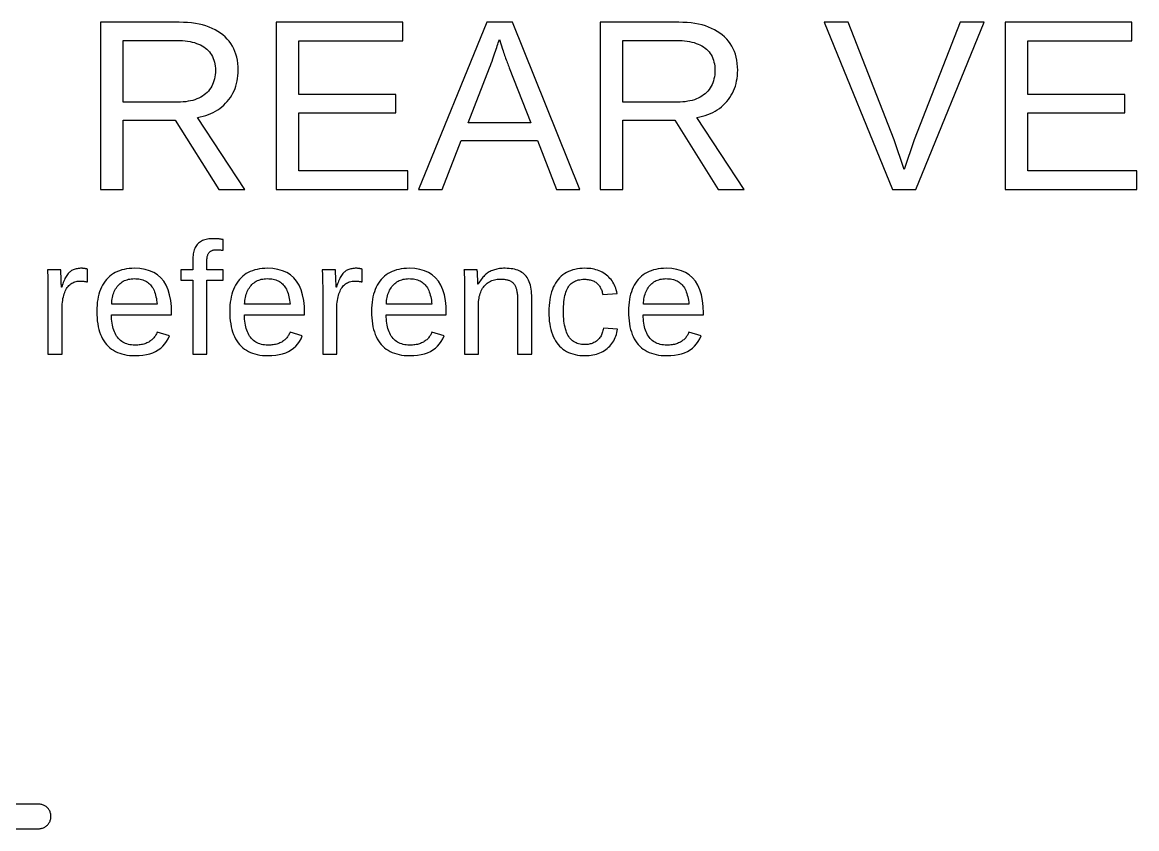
# Model space of a CAD drawing. Extents: x -27 to 133, y -77 to 15.
# Drawn here: x 45.7 to 66.09, y -0.23 to 14.53 of the extents above; entities that cross this region are included whole.
import ezdxf

# ---------------------------------------------------------------- set-up
doc = ezdxf.new("R2010")
doc.units = 0
doc.layers.get('0').update_dxf_attribs({"linetype": 'CONTINUOUS'})

msp = doc.modelspace()

# ---------------------------------------------------------------- linework, layer by layer
for points in [[(47.5473, 12.7396), (48.4999, 12.7396), (49.2941, 11.4701), (49.7715, 11.4701), (48.9035, 12.7873), (48.9564, 12.7977), (49.0074, 12.8101), (49.0567, 12.8245), (49.1042, 12.841), (49.1499, 12.8594), (49.1939, 12.8799), (49.236, 12.9025), (49.2764, 12.927), (49.315, 12.9536), (49.3518, 12.9823), (49.3868, 13.0129), (49.42, 13.0456), (49.4514, 13.0803), (49.4808, 13.1167), (49.5078, 13.1543), (49.5325, 13.1932), (49.5548, 13.2334), (49.5748, 13.2749), (49.5924, 13.3177), (49.6077, 13.3618), (49.6206, 13.4071), (49.6312, 13.4538), (49.6394, 13.5017), (49.6453, 13.5509), (49.6488, 13.6014), (49.65, 13.6532), (49.6483, 13.7155), (49.6433, 13.7757), (49.635, 13.8338), (49.6234, 13.8897), (49.6084, 13.9435), (49.5901, 13.9952), (49.5685, 14.0446), (49.5436, 14.092), (49.5153, 14.1372), (49.4837, 14.1803), (49.4488, 14.2212), (49.4105, 14.2599), (49.369, 14.2966), (49.3243, 14.3308), (49.2769, 14.3622), (49.2267, 14.3909), (49.1737, 14.4169), (49.118, 14.4402), (49.0594, 14.4607), (48.9981, 14.4785), (48.9339, 14.4935), (48.867, 14.5058), (48.7973, 14.5154), (48.7248, 14.5222), (48.6496, 14.5263), (48.5715, 14.5277), (47.1328, 14.5277), (47.1328, 11.4701), (47.5473, 11.4701)], [(52.7511, 11.8087), (50.7569, 11.8087), (50.7569, 12.8741), (52.5319, 12.8741), (52.5319, 13.2083), (50.7569, 13.2083), (50.7569, 14.1892), (52.6621, 14.1892), (52.6621, 14.5277), (50.3424, 14.5277), (50.3424, 11.4701), (52.7511, 11.4701)], [(53.7322, 12.3642), (55.1253, 12.3642), (55.4747, 11.4701), (55.8978, 11.4701), (54.6696, 14.5277), (54.1987, 14.5277), (52.9509, 11.4701), (53.3806, 11.4701)], [(56.6857, 12.7396), (57.6383, 12.7396), (58.4326, 11.4701), (58.91, 11.4701), (58.042, 12.7873), (58.0948, 12.7977), (58.1459, 12.8101), (58.1952, 12.8245), (58.2427, 12.841), (58.2884, 12.8594), (58.3323, 12.8799), (58.3745, 12.9025), (58.4148, 12.927), (58.4534, 12.9536), (58.4902, 12.9823), (58.5252, 13.0129), (58.5584, 13.0456), (58.5899, 13.0803), (58.6193, 13.1167), (58.6463, 13.1543), (58.671, 13.1932), (58.6933, 13.2334), (58.7133, 13.2749), (58.7309, 13.3177), (58.7462, 13.3618), (58.7591, 13.4071), (58.7696, 13.4538), (58.7779, 13.5017), (58.7837, 13.5509), (58.7873, 13.6014), (58.7884, 13.6532), (58.7868, 13.7155), (58.7818, 13.7757), (58.7735, 13.8338), (58.7618, 13.8897), (58.7469, 13.9435), (58.7286, 13.9952), (58.707, 14.0446), (58.682, 14.092), (58.6538, 14.1372), (58.6222, 14.1803), (58.5872, 14.2212), (58.549, 14.2599), (58.5074, 14.2966), (58.4628, 14.3308), (58.4154, 14.3622), (58.3652, 14.3909), (58.3122, 14.4169), (58.2564, 14.4402), (58.1979, 14.4607), (58.1365, 14.4785), (58.0724, 14.4935), (58.0055, 14.5058), (57.9358, 14.5154), (57.8633, 14.5222), (57.788, 14.5263), (57.71, 14.5277), (56.2713, 14.5277), (56.2713, 11.4701), (56.6857, 11.4701)], [(63.2958, 14.5277), (62.8596, 14.5277), (62.0177, 12.375), (61.8354, 11.8347), (61.6532, 12.375), (60.8068, 14.5277), (60.3707, 14.5277), (61.6184, 11.4701), (62.0481, 11.4701)], [(66.0888, 11.8087), (64.0946, 11.8087), (64.0946, 12.8741), (65.8696, 12.8741), (65.8696, 13.2083), (64.0946, 13.2083), (64.0946, 14.1892), (65.9998, 14.1892), (65.9998, 14.5277), (63.6801, 14.5277), (63.6801, 11.4701), (66.0888, 11.4701)], [(47.5473, 14.1957), (48.5303, 14.1957), (48.5817, 14.1949), (48.6313, 14.1924), (48.679, 14.1882), (48.7248, 14.1824), (48.7687, 14.175), (48.8108, 14.1659), (48.8509, 14.1551), (48.8892, 14.1427), (48.9255, 14.1286), (48.96, 14.1129), (48.9926, 14.0955), (49.0233, 14.0764), (49.0521, 14.0557), (49.0789, 14.0334), (49.1036, 14.0096), (49.1261, 13.9844), (49.1465, 13.9576), (49.1647, 13.9293), (49.1808, 13.8995), (49.1947, 13.8682), (49.2065, 13.8354), (49.2162, 13.8011), (49.2237, 13.7653), (49.2291, 13.728), (49.2323, 13.6891), (49.2333, 13.6488), (49.2323, 13.6072), (49.2291, 13.5669), (49.2238, 13.5282), (49.2164, 13.4908), (49.2069, 13.455), (49.1952, 13.4206), (49.1814, 13.3876), (49.1655, 13.3561), (49.1475, 13.326), (49.1274, 13.2974), (49.1052, 13.2702), (49.0808, 13.2445), (49.0543, 13.2203), (49.0259, 13.1976), (48.9957, 13.1768), (48.9638, 13.1578), (48.9301, 13.1406), (48.8946, 13.1252), (48.8574, 13.1116), (48.8184, 13.0999), (48.7777, 13.0899), (48.7352, 13.0817), (48.6909, 13.0754), (48.6449, 13.0709), (48.5971, 13.0682), (48.5476, 13.0673), (47.5473, 13.0673)], [(54.2486, 13.6922), (54.2647, 13.735), (54.2801, 13.7766), (54.2949, 13.817), (54.3091, 13.8562), (54.3227, 13.8941), (54.3357, 13.9309), (54.348, 13.9665), (54.3598, 14.0008), (54.3709, 14.0339), (54.3814, 14.0659), (54.3913, 14.0966), (54.4005, 14.1261), (54.4092, 14.1544), (54.4287, 14.2152), (54.4873, 14.0351), (54.4967, 14.0063), (54.506, 13.9779), (54.5154, 13.95), (54.5247, 13.9226), (54.5341, 13.8956), (54.5434, 13.8691), (54.5527, 13.8431), (54.5621, 13.8175), (54.5714, 13.7924), (54.5808, 13.7678), (54.5901, 13.7436), (54.5995, 13.7198), (54.6088, 13.6966), (55.0016, 12.6875), (53.858, 12.6875)], [(56.6857, 14.1957), (57.6687, 14.1957), (57.7202, 14.1949), (57.7698, 14.1924), (57.8175, 14.1882), (57.8633, 14.1824), (57.9072, 14.175), (57.9492, 14.1659), (57.9894, 14.1551), (58.0276, 14.1427), (58.064, 14.1286), (58.0985, 14.1129), (58.1311, 14.0955), (58.1618, 14.0764), (58.1906, 14.0557), (58.2174, 14.0334), (58.2421, 14.0096), (58.2646, 13.9844), (58.285, 13.9576), (58.3032, 13.9293), (58.3193, 13.8995), (58.3332, 13.8682), (58.345, 13.8354), (58.3547, 13.8011), (58.3622, 13.7653), (58.3675, 13.728), (58.3707, 13.6891), (58.3718, 13.6488), (58.3707, 13.6072), (58.3676, 13.5669), (58.3623, 13.5282), (58.3549, 13.4908), (58.3453, 13.455), (58.3337, 13.4206), (58.3199, 13.3876), (58.304, 13.3561), (58.286, 13.326), (58.2659, 13.2974), (58.2436, 13.2702), (58.2193, 13.2445), (58.1928, 13.2203), (58.1643, 13.1976), (58.1342, 13.1768), (58.1022, 13.1578), (58.0685, 13.1406), (58.0331, 13.1252), (57.9959, 13.1116), (57.9569, 13.0999), (57.9161, 13.0899), (57.8737, 13.0817), (57.8294, 13.0754), (57.7834, 13.0709), (57.7356, 13.0682), (57.6861, 13.0673), (56.6857, 13.0673)], [(49.0758, 9.81202), (49.3763, 9.81202), (49.3763, 9.99856), (49.0758, 9.99856), (49.0758, 10.1367), (49.0761, 10.1564), (49.0769, 10.1751), (49.0782, 10.1928), (49.08, 10.2096), (49.0823, 10.2255), (49.0852, 10.2403), (49.0886, 10.2543), (49.0925, 10.2672), (49.097, 10.2792), (49.1019, 10.2902), (49.1074, 10.3003), (49.1134, 10.3094), (49.12, 10.3176), (49.1271, 10.3249), (49.1348, 10.3317), (49.1432, 10.3379), (49.1523, 10.3435), (49.1619, 10.3485), (49.1722, 10.353), (49.1832, 10.3568), (49.1948, 10.36), (49.207, 10.3627), (49.2199, 10.3648), (49.2334, 10.3662), (49.2476, 10.3671), (49.2624, 10.3674), (49.2701, 10.3673), (49.278, 10.3671), (49.2861, 10.3668), (49.2944, 10.3663), (49.3028, 10.3657), (49.3114, 10.365), (49.3202, 10.3641), (49.3291, 10.3631), (49.3382, 10.3619), (49.3475, 10.3607), (49.3569, 10.3592), (49.3665, 10.3577), (49.3763, 10.356), (49.3763, 10.5511), (49.3647, 10.5536), (49.3527, 10.5559), (49.3404, 10.5581), (49.3276, 10.56), (49.3145, 10.5617), (49.301, 10.5632), (49.2871, 10.5645), (49.2728, 10.5657), (49.2581, 10.5666), (49.243, 10.5673), (49.2275, 10.5678), (49.2117, 10.5681), (49.1954, 10.5682), (49.1667, 10.5676), (49.1391, 10.566), (49.1126, 10.5633), (49.0873, 10.5594), (49.0632, 10.5545), (49.0402, 10.5485), (49.0184, 10.5413), (48.9978, 10.5331), (48.9783, 10.5238), (48.96, 10.5134), (48.9429, 10.5019), (48.9269, 10.4893), (48.9121, 10.4756), (48.8984, 10.4607), (48.8858, 10.4443), (48.8743, 10.4266), (48.8639, 10.4075), (48.8545, 10.3869), (48.8463, 10.365), (48.8392, 10.3417), (48.8332, 10.3169), (48.8282, 10.2908), (48.8244, 10.2633), (48.8217, 10.2344), (48.82, 10.204), (48.8195, 10.1723), (48.8195, 9.99856), (48.603, 9.99856), (48.603, 9.81202), (48.8195, 9.81202), (48.8195, 8.45773), (49.0758, 8.45773)], [(46.4269, 9.26089), (46.4274, 9.29963), (46.4289, 9.33695), (46.4314, 9.37287), (46.4349, 9.40739), (46.4393, 9.44049), (46.4448, 9.47218), (46.4513, 9.50247), (46.4587, 9.53135), (46.4672, 9.55883), (46.4766, 9.58489), (46.4871, 9.60955), (46.4985, 9.6328), (46.5109, 9.65464), (46.5243, 9.67497), (46.5386, 9.69368), (46.5537, 9.71075), (46.5698, 9.7262), (46.5867, 9.74003), (46.6046, 9.75222), (46.6233, 9.76279), (46.6429, 9.77174), (46.6634, 9.77906), (46.6849, 9.78475), (46.7072, 9.78882), (46.7304, 9.79125), (46.7544, 9.79207), (46.7674, 9.79198), (46.7799, 9.79173), (46.7921, 9.79131), (46.8038, 9.79072), (46.8151, 9.78996), (46.826, 9.78904), (46.8365, 9.78794), (46.8467, 9.78668), (46.8564, 9.78524), (46.8657, 9.78364), (46.8746, 9.78187), (46.8831, 9.77994), (46.8912, 9.77783), (46.8912, 10.0128), (46.8831, 10.0149), (46.875, 10.0168), (46.8669, 10.0186), (46.8589, 10.0202), (46.8508, 10.0216), (46.8428, 10.0229), (46.8348, 10.024), (46.8268, 10.0249), (46.8189, 10.0257), (46.8109, 10.0263), (46.803, 10.0267), (46.7951, 10.027), (46.7872, 10.027), (46.7652, 10.0266), (46.744, 10.0253), (46.7236, 10.0232), (46.704, 10.0202), (46.6851, 10.0163), (46.6671, 10.0116), (46.6497, 10.006), (46.6332, 9.99954), (46.6175, 9.99223), (46.6025, 9.98407), (46.5883, 9.97504), (46.5748, 9.96516), (46.5622, 9.95442), (46.55, 9.94251), (46.5381, 9.92911), (46.5264, 9.91423), (46.5149, 9.89787), (46.5036, 9.88002), (46.4925, 9.86069), (46.4817, 9.83988), (46.471, 9.81758), (46.4606, 9.7938), (46.4504, 9.76854), (46.4405, 9.7418), (46.4307, 9.71357), (46.4212, 9.68385), (46.4155, 9.68385), (46.4154, 9.6932), (46.4152, 9.70502), (46.4149, 9.71932), (46.4144, 9.7361), (46.4138, 9.75535), (46.4131, 9.77708), (46.4122, 9.80129), (46.4112, 9.82798), (46.4101, 9.85714), (46.4088, 9.88878), (46.4074, 9.92289), (46.4058, 9.95949), (46.4041, 9.99856), (46.162, 9.99856), (46.1633, 9.96853), (46.1645, 9.9389), (46.1655, 9.90968), (46.1665, 9.88086), (46.1673, 9.85245), (46.1681, 9.82444), (46.1687, 9.79683), (46.1693, 9.76963), (46.1698, 9.74284), (46.1701, 9.71644), (46.1704, 9.69045), (46.1705, 9.66487), (46.1706, 9.63969), (46.1706, 8.45773), (46.4269, 8.45773)], [(47.836, 8.43141), (47.9051, 8.43788), (47.9701, 8.44867), (48.0309, 8.46377), (48.0875, 8.48318), (48.14, 8.50691), (48.1883, 8.53495), (48.2325, 8.56731), (48.2724, 8.60398), (48.3083, 8.64497), (48.3399, 8.69027), (48.3674, 8.73988), (48.3907, 8.79381), (48.1658, 8.85788), (48.1599, 8.84232), (48.1533, 8.82718), (48.1459, 8.81246), (48.1377, 8.79816), (48.1288, 8.78428), (48.1191, 8.77083), (48.1086, 8.75779), (48.0974, 8.74517), (48.0854, 8.73298), (48.0726, 8.72121), (48.0591, 8.70985), (48.0448, 8.69892), (48.0297, 8.68841), (48.0139, 8.67851), (47.9973, 8.6694), (47.9799, 8.66109), (47.9617, 8.65356), (47.9427, 8.64683), (47.923, 8.64089), (47.9024, 8.63574), (47.8811, 8.63139), (47.859, 8.62782), (47.8361, 8.62505), (47.8124, 8.62307), (47.788, 8.62188), (47.7627, 8.62149), (47.7309, 8.62234), (47.7003, 8.62489), (47.6708, 8.62915), (47.6426, 8.6351), (47.6156, 8.64276), (47.5897, 8.65212), (47.5651, 8.66319), (47.5416, 8.67595), (47.5194, 8.69042), (47.4983, 8.70659), (47.4784, 8.72446), (47.4598, 8.74404), (47.4423, 8.76532), (47.4261, 8.78816), (47.4112, 8.81244), (47.3975, 8.83815), (47.3852, 8.8653), (47.3742, 8.89387), (47.3645, 8.92388), (47.356, 8.95532), (47.3489, 8.98819), (47.343, 9.0225), (47.3385, 9.05823), (47.3353, 9.0954), (47.3333, 9.134), (47.3327, 9.17404), (48.4321, 9.17404), (48.4321, 9.2082), (48.428, 9.32933), (48.416, 9.44077), (48.3959, 9.54252), (48.3677, 9.63458), (48.3316, 9.71695), (48.2874, 9.78962), (48.2351, 9.85261), (48.1748, 9.90591), (48.1065, 9.94951), (48.0301, 9.98343), (47.9457, 10.0077), (47.8533, 10.0222), (47.7528, 10.027), (47.7026, 10.0258), (47.6543, 10.0222), (47.6078, 10.0162), (47.5631, 10.0078), (47.5202, 9.99691), (47.4791, 9.98366), (47.4398, 9.96799), (47.4024, 9.94992), (47.3667, 9.92944), (47.3329, 9.90654), (47.3009, 9.88124), (47.2706, 9.85352), (47.2422, 9.8234), (47.2158, 9.79102), (47.1915, 9.75653), (47.1693, 9.71993), (47.1492, 9.68123), (47.1312, 9.64042), (47.1153, 9.59751), (47.1016, 9.55248), (47.09, 9.50536), (47.0804, 9.45612), (47.073, 9.40478), (47.0678, 9.35133), (47.0646, 9.29577), (47.0635, 9.23811), (47.0646, 9.1775), (47.0678, 9.11923), (47.073, 9.0633), (47.0804, 9.00972), (47.09, 8.95848), (47.1016, 8.90958), (47.1153, 8.86303), (47.1312, 8.81881), (47.1492, 8.77694), (47.1693, 8.73742), (47.1915, 8.70023), (47.2158, 8.66539), (47.2422, 8.63289), (47.2707, 8.60277), (47.3011, 8.57505), (47.3334, 8.54975), (47.3677, 8.52685), (47.4038, 8.50637), (47.442, 8.48829), (47.482, 8.47263), (47.524, 8.45938), (47.5679, 8.44853), (47.6137, 8.4401), (47.6614, 8.43407), (47.7111, 8.43046), (47.7627, 8.42925)], [(50.2685, 8.43141), (50.3376, 8.43788), (50.4026, 8.44867), (50.4634, 8.46377), (50.52, 8.48318), (50.5725, 8.50691), (50.6208, 8.53495), (50.6649, 8.56731), (50.7049, 8.60398), (50.7407, 8.64497), (50.7724, 8.69027), (50.7999, 8.73988), (50.8232, 8.79381), (50.5982, 8.85788), (50.5923, 8.84232), (50.5857, 8.82718), (50.5783, 8.81246), (50.5702, 8.79816), (50.5612, 8.78428), (50.5515, 8.77083), (50.5411, 8.75779), (50.5298, 8.74517), (50.5178, 8.73298), (50.5051, 8.72121), (50.4915, 8.70985), (50.4773, 8.69892), (50.4622, 8.68841), (50.4464, 8.67851), (50.4297, 8.6694), (50.4123, 8.66109), (50.3941, 8.65356), (50.3752, 8.64683), (50.3554, 8.64089), (50.3349, 8.63574), (50.3136, 8.63139), (50.2915, 8.62782), (50.2686, 8.62505), (50.2449, 8.62307), (50.2204, 8.62188), (50.1952, 8.62149), (50.1634, 8.62234), (50.1327, 8.62489), (50.1033, 8.62915), (50.0751, 8.6351), (50.048, 8.64276), (50.0222, 8.65212), (49.9975, 8.66319), (49.9741, 8.67595), (49.9518, 8.69042), (49.9308, 8.70659), (49.9109, 8.72446), (49.8922, 8.74404), (49.8748, 8.76532), (49.8585, 8.78816), (49.8436, 8.81244), (49.83, 8.83815), (49.8177, 8.8653), (49.8066, 8.89387), (49.7969, 8.92388), (49.7885, 8.95532), (49.7813, 8.98819), (49.7755, 9.0225), (49.771, 9.05823), (49.7677, 9.0954), (49.7658, 9.134), (49.7651, 9.17404), (50.8645, 9.17404), (50.8645, 9.2082), (50.8605, 9.32933), (50.8484, 9.44077), (50.8283, 9.54252), (50.8002, 9.63458), (50.764, 9.71695), (50.7198, 9.78962), (50.6676, 9.85261), (50.6073, 9.90591), (50.5389, 9.94951), (50.4626, 9.98343), (50.3782, 10.0077), (50.2857, 10.0222), (50.1852, 10.027), (50.1351, 10.0258), (50.0867, 10.0222), (50.0402, 10.0162), (49.9955, 10.0078), (49.9526, 9.99691), (49.9115, 9.98366), (49.8723, 9.96799), (49.8348, 9.94992), (49.7992, 9.92944), (49.7653, 9.90654), (49.7333, 9.88124), (49.7031, 9.85352), (49.6747, 9.8234), (49.6483, 9.79102), (49.6239, 9.75653), (49.6017, 9.71993), (49.5816, 9.68123), (49.5637, 9.64042), (49.5478, 9.59751), (49.534, 9.55248), (49.5224, 9.50536), (49.5129, 9.45612), (49.5055, 9.40478), (49.5002, 9.35133), (49.497, 9.29577), (49.496, 9.23811), (49.497, 9.1775), (49.5002, 9.11923), (49.5055, 9.0633), (49.5129, 9.00972), (49.5224, 8.95848), (49.534, 8.90958), (49.5478, 8.86303), (49.5637, 8.81881), (49.5816, 8.77694), (49.6017, 8.73742), (49.6239, 8.70023), (49.6483, 8.66539), (49.6747, 8.63289), (49.7031, 8.60277), (49.7335, 8.57505), (49.7659, 8.54975), (49.8001, 8.52685), (49.8363, 8.50637), (49.8744, 8.48829), (49.9144, 8.47263), (49.9564, 8.45938), (50.0003, 8.44853), (50.0461, 8.4401), (50.0939, 8.43407), (50.1436, 8.43046), (50.1952, 8.42925)], [(51.4527, 9.26089), (51.4532, 9.29963), (51.4547, 9.33695), (51.4572, 9.37287), (51.4607, 9.40739), (51.4652, 9.44049), (51.4706, 9.47218), (51.4771, 9.50247), (51.4846, 9.53135), (51.493, 9.55883), (51.5025, 9.58489), (51.5129, 9.60955), (51.5243, 9.6328), (51.5368, 9.65464), (51.5501, 9.67497), (51.5644, 9.69368), (51.5796, 9.71075), (51.5956, 9.7262), (51.6126, 9.74003), (51.6304, 9.75222), (51.6491, 9.76279), (51.6688, 9.77174), (51.6893, 9.77906), (51.7107, 9.78475), (51.733, 9.78882), (51.7562, 9.79125), (51.7803, 9.79207), (51.7932, 9.79198), (51.8058, 9.79173), (51.8179, 9.79131), (51.8296, 9.79072), (51.8409, 9.78996), (51.8519, 9.78904), (51.8624, 9.78794), (51.8725, 9.78668), (51.8822, 9.78524), (51.8915, 9.78364), (51.9004, 9.78187), (51.9089, 9.77994), (51.917, 9.77783), (51.917, 10.0128), (51.9089, 10.0149), (51.9008, 10.0168), (51.8927, 10.0186), (51.8847, 10.0202), (51.8767, 10.0216), (51.8686, 10.0229), (51.8606, 10.024), (51.8527, 10.0249), (51.8447, 10.0257), (51.8367, 10.0263), (51.8288, 10.0267), (51.8209, 10.027), (51.813, 10.027), (51.7911, 10.0266), (51.7699, 10.0253), (51.7495, 10.0232), (51.7298, 10.0202), (51.711, 10.0163), (51.6929, 10.0116), (51.6756, 10.006), (51.659, 9.99954), (51.6433, 9.99223), (51.6283, 9.98407), (51.6141, 9.97504), (51.6007, 9.96516), (51.588, 9.95442), (51.5758, 9.94251), (51.5639, 9.92911), (51.5522, 9.91423), (51.5407, 9.89787), (51.5294, 9.88002), (51.5183, 9.86069), (51.5075, 9.83988), (51.4969, 9.81758), (51.4865, 9.7938), (51.4763, 9.76854), (51.4663, 9.7418), (51.4566, 9.71357), (51.447, 9.68385), (51.4413, 9.68385), (51.4413, 9.6932), (51.4411, 9.70502), (51.4407, 9.71932), (51.4403, 9.7361), (51.4397, 9.75535), (51.4389, 9.77708), (51.438, 9.80129), (51.437, 9.82798), (51.4359, 9.85714), (51.4346, 9.88878), (51.4332, 9.92289), (51.4316, 9.95949), (51.43, 9.99856), (51.1879, 9.99856), (51.1891, 9.96853), (51.1903, 9.9389), (51.1913, 9.90968), (51.1923, 9.88086), (51.1932, 9.85245), (51.1939, 9.82444), (51.1946, 9.79683), (51.1951, 9.76963), (51.1956, 9.74284), (51.1959, 9.71644), (51.1962, 9.69045), (51.1963, 9.66487), (51.1964, 9.63969), (51.1964, 8.45773), (51.4527, 8.45773)], [(52.8619, 8.43141), (52.931, 8.43788), (52.9959, 8.44867), (53.0567, 8.46377), (53.1134, 8.48318), (53.1658, 8.50691), (53.2141, 8.53495), (53.2583, 8.56731), (53.2983, 8.60398), (53.3341, 8.64497), (53.3657, 8.69027), (53.3932, 8.73988), (53.4166, 8.79381), (53.1916, 8.85788), (53.1857, 8.84232), (53.1791, 8.82718), (53.1717, 8.81246), (53.1635, 8.79816), (53.1546, 8.78428), (53.1449, 8.77083), (53.1344, 8.75779), (53.1232, 8.74517), (53.1112, 8.73298), (53.0985, 8.72121), (53.0849, 8.70985), (53.0706, 8.69892), (53.0556, 8.68841), (53.0397, 8.67851), (53.0231, 8.6694), (53.0057, 8.66109), (52.9875, 8.65356), (52.9685, 8.64683), (52.9488, 8.64089), (52.9283, 8.63574), (52.9069, 8.63139), (52.8848, 8.62782), (52.8619, 8.62505), (52.8383, 8.62307), (52.8138, 8.62188), (52.7886, 8.62149), (52.7567, 8.62234), (52.7261, 8.62489), (52.6967, 8.62915), (52.6684, 8.6351), (52.6414, 8.64276), (52.6155, 8.65212), (52.5909, 8.66319), (52.5674, 8.67595), (52.5452, 8.69042), (52.5241, 8.70659), (52.5043, 8.72446), (52.4856, 8.74404), (52.4681, 8.76532), (52.4519, 8.78816), (52.437, 8.81244), (52.4234, 8.83815), (52.411, 8.8653), (52.4, 8.89387), (52.3903, 8.92388), (52.3818, 8.95532), (52.3747, 8.98819), (52.3689, 9.0225), (52.3643, 9.05823), (52.3611, 9.0954), (52.3591, 9.134), (52.3585, 9.17404), (53.4579, 9.17404), (53.4579, 9.2082), (53.4539, 9.32933), (53.4418, 9.44077), (53.4217, 9.54252), (53.3936, 9.63458), (53.3574, 9.71695), (53.3132, 9.78962), (53.2609, 9.85261), (53.2006, 9.90591), (53.1323, 9.94951), (53.0559, 9.98343), (52.9715, 10.0077), (52.8791, 10.0222), (52.7786, 10.027), (52.7285, 10.0258), (52.6801, 10.0222), (52.6336, 10.0162), (52.5889, 10.0078), (52.546, 9.99691), (52.5049, 9.98366), (52.4657, 9.96799), (52.4282, 9.94992), (52.3925, 9.92944), (52.3587, 9.90654), (52.3267, 9.88124), (52.2965, 9.85352), (52.2681, 9.8234), (52.2416, 9.79102), (52.2173, 9.75653), (52.1951, 9.71993), (52.175, 9.68123), (52.157, 9.64042), (52.1412, 9.59751), (52.1274, 9.55248), (52.1158, 9.50536), (52.1063, 9.45612), (52.0989, 9.40478), (52.0936, 9.35133), (52.0904, 9.29577), (52.0894, 9.23811), (52.0904, 9.1775), (52.0936, 9.11923), (52.0989, 9.0633), (52.1063, 9.00972), (52.1158, 8.95848), (52.1274, 8.90958), (52.1412, 8.86303), (52.157, 8.81881), (52.175, 8.77694), (52.1951, 8.73742), (52.2173, 8.70023), (52.2416, 8.66539), (52.2681, 8.63289), (52.2965, 8.60277), (52.3269, 8.57505), (52.3592, 8.54975), (52.3935, 8.52685), (52.4297, 8.50637), (52.4678, 8.48829), (52.5078, 8.47263), (52.5498, 8.45938), (52.5937, 8.44853), (52.6395, 8.4401), (52.6873, 8.43407), (52.737, 8.43046), (52.7886, 8.42925)], [(54.0461, 9.35061), (54.0467, 9.38464), (54.0486, 9.41752), (54.0518, 9.44923), (54.0562, 9.47977), (54.0619, 9.50916), (54.0689, 9.53738), (54.0771, 9.56443), (54.0866, 9.59033), (54.0973, 9.61506), (54.1093, 9.63863), (54.1226, 9.66103), (54.1371, 9.68228), (54.1529, 9.70236), (54.1698, 9.7211), (54.1876, 9.73835), (54.2064, 9.7541), (54.2261, 9.76835), (54.2467, 9.7811), (54.2682, 9.79235), (54.2906, 9.80209), (54.314, 9.81034), (54.3383, 9.81709), (54.3636, 9.82234), (54.3897, 9.82609), (54.4168, 9.82834), (54.4448, 9.82909), (54.464, 9.82887), (54.4824, 9.82821), (54.5001, 9.82712), (54.517, 9.82559), (54.5333, 9.82361), (54.5488, 9.8212), (54.5636, 9.81836), (54.5776, 9.81507), (54.591, 9.81135), (54.6036, 9.80718), (54.6155, 9.80258), (54.6266, 9.79754), (54.6371, 9.79207), (54.6469, 9.78609), (54.6564, 9.77956), (54.6654, 9.77248), (54.674, 9.76484), (54.6822, 9.75664), (54.69, 9.74788), (54.6973, 9.73857), (54.7042, 9.7287), (54.7107, 9.71828), (54.7168, 9.7073), (54.7225, 9.69576), (54.7277, 9.68367), (54.7325, 9.67102), (54.7369, 9.65769), (54.741, 9.64355), (54.7447, 9.6286), (54.7481, 9.61285), (54.7511, 9.59628), (54.7537, 9.57891), (54.756, 9.56072), (54.758, 9.54173), (54.7596, 9.52193), (54.7608, 9.50131), (54.7617, 9.47989), (54.7622, 9.45766), (54.7624, 9.43463), (54.7624, 8.45773), (55.0202, 8.45773), (55.0202, 9.48448), (55.0195, 9.5282), (55.0174, 9.56998), (55.0139, 9.6098), (55.009, 9.64769), (55.0028, 9.68362), (54.9951, 9.71761), (54.9861, 9.74965), (54.9757, 9.77974), (54.9638, 9.80789), (54.9506, 9.83409), (54.936, 9.85835), (54.92, 9.88065), (54.9027, 9.90102), (54.8838, 9.91966), (54.8633, 9.93681), (54.8412, 9.95247), (54.8175, 9.96664), (54.7922, 9.97931), (54.7653, 9.9905), (54.7367, 10.0002), (54.7066, 10.0084), (54.6748, 10.0151), (54.6415, 10.0203), (54.6065, 10.0241), (54.5699, 10.0263), (54.5317, 10.027), (54.5055, 10.0266), (54.48, 10.0255), (54.4552, 10.0235), (54.431, 10.0208), (54.4075, 10.0172), (54.3846, 10.0129), (54.3624, 10.0078), (54.3409, 10.002), (54.3201, 9.9953), (54.2999, 9.98786), (54.2804, 9.97963), (54.2615, 9.97062), (54.2433, 9.96082), (54.2256, 9.95009), (54.2083, 9.93824), (54.1912, 9.9253), (54.1745, 9.91125), (54.1582, 9.89609), (54.1421, 9.87983), (54.1264, 9.86247), (54.111, 9.84401), (54.0959, 9.82444), (54.0812, 9.80376), (54.0668, 9.78198), (54.0527, 9.7591), (54.039, 9.73512), (54.0347, 9.73512), (54.0343, 9.752), (54.0339, 9.76803), (54.0334, 9.78321), (54.033, 9.79754), (54.0326, 9.81101), (54.0322, 9.82364), (54.0319, 9.83541), (54.0315, 9.84634), (54.0311, 9.85641), (54.0308, 9.86563), (54.0304, 9.874), (54.0301, 9.88152), (54.0297, 9.88819), (54.0294, 9.89438), (54.0291, 9.90046), (54.0288, 9.90643), (54.0285, 9.91229), (54.0282, 9.91804), (54.0279, 9.92368), (54.0276, 9.92922), (54.0274, 9.93464), (54.0271, 9.93995), (54.0269, 9.94516), (54.0266, 9.95025), (54.0264, 9.95523), (54.0262, 9.96011), (54.0259, 9.96479), (54.0257, 9.96918), (54.0255, 9.97328), (54.0253, 9.9771), (54.0251, 9.98063), (54.0248, 9.98387), (54.0246, 9.98683), (54.0244, 9.9895), (54.0242, 9.99189), (54.024, 9.99399), (54.0238, 9.9958), (54.0235, 9.99732), (54.0233, 9.99856), (53.7812, 9.99856), (53.7825, 9.98812), (53.7837, 9.9752), (53.7847, 9.95981), (53.7857, 9.94194), (53.7865, 9.92159), (53.7873, 9.89876), (53.7879, 9.87345), (53.7885, 9.84567), (53.789, 9.81541), (53.7893, 9.78267), (53.7896, 9.74746), (53.7897, 9.70977), (53.7898, 9.6696), (53.7898, 8.45773), (54.0461, 8.45773)], [(56.0343, 8.43004), (56.0705, 8.43239), (56.1057, 8.4363), (56.1398, 8.44179), (56.1729, 8.44884), (56.2051, 8.45746), (56.2362, 8.46765), (56.2663, 8.4794), (56.2954, 8.49272), (56.3234, 8.50761), (56.3505, 8.52407), (56.3766, 8.54209), (56.4016, 8.56168), (56.4254, 8.58259), (56.4476, 8.60455), (56.4683, 8.62758), (56.4875, 8.65168), (56.5051, 8.67683), (56.5212, 8.70305), (56.5358, 8.73032), (56.5488, 8.75866), (56.5603, 8.78806), (56.5703, 8.81853), (56.5787, 8.85005), (56.5856, 8.88264), (56.591, 8.91628), (56.3318, 8.93336), (56.3281, 8.91017), (56.3236, 8.88793), (56.3182, 8.86663), (56.312, 8.84627), (56.305, 8.82685), (56.2971, 8.80838), (56.2884, 8.79086), (56.2788, 8.77427), (56.2685, 8.75863), (56.2572, 8.74394), (56.2452, 8.73018), (56.2323, 8.71737), (56.2186, 8.70551), (56.2042, 8.69455), (56.1893, 8.68448), (56.1738, 8.67528), (56.1578, 8.66695), (56.1413, 8.6595), (56.1243, 8.65293), (56.1067, 8.64723), (56.0886, 8.64241), (56.0699, 8.63847), (56.0507, 8.6354), (56.031, 8.63321), (56.0108, 8.6319), (55.99, 8.63146), (55.9606, 8.63234), (55.9323, 8.63497), (55.9052, 8.63935), (55.8793, 8.64548), (55.8545, 8.65337), (55.8309, 8.66301), (55.8084, 8.6744), (55.7871, 8.68754), (55.767, 8.70244), (55.748, 8.71909), (55.7302, 8.73749), (55.7136, 8.75765), (55.6981, 8.77955), (55.6838, 8.80328), (55.6706, 8.8289), (55.6586, 8.85641), (55.6477, 8.8858), (55.6379, 8.91708), (55.6293, 8.95025), (55.6219, 8.9853), (55.6156, 9.02225), (55.6104, 9.06108), (55.6064, 9.10179), (55.6036, 9.1444), (55.6018, 9.18889), (55.6013, 9.23527), (55.6018, 9.28347), (55.6034, 9.32948), (55.6061, 9.37329), (55.6099, 9.41492), (55.6147, 9.45435), (55.6207, 9.49159), (55.6277, 9.52664), (55.6358, 9.55951), (55.6449, 9.59018), (55.6552, 9.61866), (55.6665, 9.64495), (55.6789, 9.66905), (55.6924, 9.69095), (55.7071, 9.71097), (55.7231, 9.72938), (55.7405, 9.7462), (55.7591, 9.76141), (55.7792, 9.77502), (55.8005, 9.78703), (55.8232, 9.79743), (55.8472, 9.80624), (55.8725, 9.81345), (55.8992, 9.81905), (55.9272, 9.82305), (55.9565, 9.82546), (55.9872, 9.82626), (56.0098, 9.82581), (56.0316, 9.82447), (56.0526, 9.82224), (56.0727, 9.81911), (56.0921, 9.81509), (56.1107, 9.81018), (56.1284, 9.80437), (56.1453, 9.79767), (56.1615, 9.79008), (56.1768, 9.7816), (56.1913, 9.77222), (56.205, 9.76195), (56.2179, 9.75078), (56.23, 9.73886), (56.2414, 9.72631), (56.2521, 9.71314), (56.2621, 9.69935), (56.2713, 9.68493), (56.2798, 9.66989), (56.2876, 9.65423), (56.2946, 9.63794), (56.3009, 9.62103), (56.3065, 9.60349), (56.3114, 9.58533), (56.3156, 9.56655), (56.319, 9.54715), (56.5824, 9.56707), (56.5756, 9.59961), (56.5674, 9.63105), (56.5579, 9.66139), (56.5469, 9.69064), (56.5346, 9.71879), (56.5209, 9.74585), (56.5059, 9.77181), (56.4894, 9.79668), (56.4716, 9.82044), (56.4524, 9.84312), (56.4319, 9.8647), (56.4099, 9.88518), (56.3866, 9.90456), (56.3622, 9.92268), (56.3368, 9.93935), (56.3104, 9.95457), (56.2831, 9.96834), (56.2548, 9.98066), (56.2256, 9.99153), (56.1954, 10.0009), (56.1643, 10.0089), (56.1322, 10.0154), (56.0991, 10.0205), (56.0652, 10.0241), (56.0302, 10.0263), (55.9943, 10.027), (55.9461, 10.0258), (55.8997, 10.0222), (55.855, 10.0162), (55.812, 10.0077), (55.7709, 9.99681), (55.7314, 9.98351), (55.6937, 9.96779), (55.6578, 9.94965), (55.6236, 9.92909), (55.5912, 9.90612), (55.5605, 9.88073), (55.5316, 9.85292), (55.5044, 9.82269), (55.4792, 9.79016), (55.4559, 9.75544), (55.4347, 9.71855), (55.4155, 9.67947), (55.3983, 9.63821), (55.3831, 9.59477), (55.37, 9.54914), (55.3588, 9.50134), (55.3497, 9.45135), (55.3427, 9.39917), (55.3376, 9.34482), (55.3346, 9.28828), (55.3336, 9.22956), (55.3346, 9.17042), (55.3376, 9.1135), (55.3426, 9.05879), (55.3497, 9.0063), (55.3587, 8.95603), (55.3698, 8.90797), (55.3829, 8.86212), (55.398, 8.8185), (55.4151, 8.77709), (55.4342, 8.73789), (55.4554, 8.70091), (55.4785, 8.66615), (55.5037, 8.6336), (55.5308, 8.60337), (55.5597, 8.57556), (55.5904, 8.55017), (55.6229, 8.5272), (55.6573, 8.50664), (55.6934, 8.4885), (55.7314, 8.47278), (55.7711, 8.45948), (55.8127, 8.4486), (55.8561, 8.44013), (55.9013, 8.43409), (55.9483, 8.43046), (55.9972, 8.42925)], [(57.5644, 8.43141), (57.6335, 8.43788), (57.6985, 8.44867), (57.7593, 8.46377), (57.8159, 8.48318), (57.8684, 8.50691), (57.9167, 8.53495), (57.9608, 8.56731), (58.0008, 8.60398), (58.0366, 8.64497), (58.0683, 8.69027), (58.0958, 8.73988), (58.1191, 8.79381), (57.8941, 8.85788), (57.8883, 8.84232), (57.8816, 8.82718), (57.8742, 8.81246), (57.8661, 8.79816), (57.8571, 8.78428), (57.8475, 8.77083), (57.837, 8.75779), (57.8258, 8.74517), (57.8138, 8.73298), (57.801, 8.72121), (57.7875, 8.70985), (57.7732, 8.69892), (57.7581, 8.68841), (57.7423, 8.67851), (57.7257, 8.6694), (57.7083, 8.66109), (57.6901, 8.65356), (57.6711, 8.64683), (57.6513, 8.64089), (57.6308, 8.63574), (57.6095, 8.63139), (57.5874, 8.62782), (57.5645, 8.62505), (57.5408, 8.62307), (57.5164, 8.62188), (57.4911, 8.62149), (57.4593, 8.62234), (57.4287, 8.62489), (57.3992, 8.62915), (57.371, 8.6351), (57.3439, 8.64276), (57.3181, 8.65212), (57.2934, 8.66319), (57.27, 8.67595), (57.2477, 8.69042), (57.2267, 8.70659), (57.2068, 8.72446), (57.1881, 8.74404), (57.1707, 8.76532), (57.1545, 8.78816), (57.1395, 8.81244), (57.1259, 8.83815), (57.1136, 8.8653), (57.1026, 8.89387), (57.0928, 8.92388), (57.0844, 8.95532), (57.0773, 8.98819), (57.0714, 9.0225), (57.0669, 9.05823), (57.0636, 9.0954), (57.0617, 9.134), (57.061, 9.17404), (58.1604, 9.17404), (58.1604, 9.2082), (58.1564, 9.32933), (58.1444, 9.44077), (58.1243, 9.54252), (58.0961, 9.63458), (58.0599, 9.71695), (58.0157, 9.78962), (57.9635, 9.85261), (57.9032, 9.90591), (57.8349, 9.94951), (57.7585, 9.98343), (57.6741, 10.0077), (57.5816, 10.0222), (57.4811, 10.027), (57.431, 10.0258), (57.3827, 10.0222), (57.3362, 10.0162), (57.2915, 10.0078), (57.2486, 9.99691), (57.2075, 9.98366), (57.1682, 9.96799), (57.1307, 9.94992), (57.0951, 9.92944), (57.0613, 9.90654), (57.0292, 9.88124), (56.999, 9.85352), (56.9706, 9.8234), (56.9442, 9.79102), (56.9199, 9.75653), (56.8976, 9.71993), (56.8776, 9.68123), (56.8596, 9.64042), (56.8437, 9.59751), (56.83, 9.55248), (56.8183, 9.50536), (56.8088, 9.45612), (56.8014, 9.40478), (56.7961, 9.35133), (56.793, 9.29577), (56.7919, 9.23811), (56.793, 9.1775), (56.7961, 9.11923), (56.8014, 9.0633), (56.8088, 9.00972), (56.8183, 8.95848), (56.83, 8.90958), (56.8437, 8.86303), (56.8596, 8.81881), (56.8776, 8.77694), (56.8976, 8.73742), (56.9199, 8.70023), (56.9442, 8.66539), (56.9706, 8.63289), (56.9991, 8.60277), (57.0295, 8.57505), (57.0618, 8.54975), (57.096, 8.52685), (57.1322, 8.50637), (57.1703, 8.48829), (57.2104, 8.47263), (57.2523, 8.45938), (57.2962, 8.44853), (57.3421, 8.4401), (57.3898, 8.43407), (57.4395, 8.43046), (57.4911, 8.42925)], [(47.3374, 9.40352), (47.3405, 9.43539), (47.3448, 9.46615), (47.3503, 9.4958), (47.3569, 9.52435), (47.3648, 9.5518), (47.3738, 9.57814), (47.3841, 9.60338), (47.3955, 9.62752), (47.4081, 9.65055), (47.4219, 9.67248), (47.4368, 9.6933), (47.453, 9.71302), (47.4702, 9.73146), (47.4884, 9.74842), (47.5074, 9.7639), (47.5274, 9.77791), (47.5483, 9.79045), (47.5701, 9.80151), (47.5928, 9.81109), (47.6165, 9.8192), (47.641, 9.82584), (47.6665, 9.831), (47.6929, 9.83469), (47.7203, 9.8369), (47.7485, 9.83764), (47.7775, 9.83698), (47.8055, 9.83499), (47.8325, 9.83169), (47.8583, 9.82705), (47.8831, 9.8211), (47.9068, 9.81383), (47.9295, 9.80523), (47.9511, 9.79531), (47.9717, 9.78406), (47.9912, 9.77149), (48.0096, 9.7576), (48.027, 9.74239), (48.0433, 9.72586), (48.0586, 9.70788), (48.0729, 9.68834), (48.0863, 9.66725), (48.0987, 9.64459), (48.1101, 9.62038), (48.1206, 9.59461), (48.1302, 9.56728), (48.1387, 9.53839), (48.1463, 9.50794), (48.153, 9.47593), (48.1587, 9.44237), (48.1634, 9.40724), (48.1672, 9.37056), (47.3355, 9.37056)], [(49.7699, 9.40352), (49.773, 9.43539), (49.7773, 9.46615), (49.7827, 9.4958), (49.7894, 9.52435), (49.7972, 9.5518), (49.8063, 9.57814), (49.8165, 9.60338), (49.8279, 9.62752), (49.8405, 9.65055), (49.8543, 9.67248), (49.8693, 9.6933), (49.8854, 9.71302), (49.9027, 9.73146), (49.9208, 9.74842), (49.9399, 9.7639), (49.9598, 9.77791), (49.9807, 9.79045), (50.0025, 9.80151), (50.0253, 9.81109), (50.0489, 9.8192), (50.0735, 9.82584), (50.099, 9.831), (50.1254, 9.83469), (50.1527, 9.8369), (50.181, 9.83764), (50.21, 9.83698), (50.238, 9.83499), (50.2649, 9.83169), (50.2908, 9.82705), (50.3156, 9.8211), (50.3393, 9.81383), (50.362, 9.80523), (50.3836, 9.79531), (50.4041, 9.78406), (50.4236, 9.77149), (50.442, 9.7576), (50.4594, 9.74239), (50.4757, 9.72586), (50.491, 9.70788), (50.5053, 9.68834), (50.5187, 9.66725), (50.5311, 9.64459), (50.5426, 9.62038), (50.5531, 9.59461), (50.5626, 9.56728), (50.5712, 9.53839), (50.5788, 9.50794), (50.5854, 9.47593), (50.5911, 9.44237), (50.5958, 9.40724), (50.5996, 9.37056), (49.768, 9.37056)], [(52.3633, 9.40352), (52.3663, 9.43539), (52.3706, 9.46615), (52.3761, 9.4958), (52.3828, 9.52435), (52.3906, 9.5518), (52.3997, 9.57814), (52.4099, 9.60338), (52.4213, 9.62752), (52.4339, 9.65055), (52.4477, 9.67248), (52.4627, 9.6933), (52.4788, 9.71302), (52.496, 9.73146), (52.5142, 9.74842), (52.5332, 9.7639), (52.5532, 9.77791), (52.5741, 9.79045), (52.5959, 9.80151), (52.6187, 9.81109), (52.6423, 9.8192), (52.6669, 9.82584), (52.6924, 9.831), (52.7188, 9.83469), (52.7461, 9.8369), (52.7743, 9.83764), (52.8034, 9.83698), (52.8314, 9.83499), (52.8583, 9.83169), (52.8841, 9.82705), (52.9089, 9.8211), (52.9327, 9.81383), (52.9553, 9.80523), (52.977, 9.79531), (52.9975, 9.78406), (53.017, 9.77149), (53.0354, 9.7576), (53.0528, 9.74239), (53.0691, 9.72586), (53.0844, 9.70788), (53.0987, 9.68834), (53.1121, 9.66725), (53.1245, 9.64459), (53.136, 9.62038), (53.1464, 9.59461), (53.156, 9.56728), (53.1645, 9.53839), (53.1722, 9.50794), (53.1788, 9.47593), (53.1845, 9.44237), (53.1892, 9.40724), (53.193, 9.37056), (52.3613, 9.37056)], [(57.0658, 9.40352), (57.0689, 9.43539), (57.0732, 9.46615), (57.0787, 9.4958), (57.0853, 9.52435), (57.0932, 9.5518), (57.1022, 9.57814), (57.1124, 9.60338), (57.1238, 9.62752), (57.1364, 9.65055), (57.1502, 9.67248), (57.1652, 9.6933), (57.1814, 9.71302), (57.1986, 9.73146), (57.2167, 9.74842), (57.2358, 9.7639), (57.2558, 9.77791), (57.2767, 9.79045), (57.2985, 9.80151), (57.3212, 9.81109), (57.3449, 9.8192), (57.3694, 9.82584), (57.3949, 9.831), (57.4213, 9.83469), (57.4486, 9.8369), (57.4769, 9.83764), (57.5059, 9.83698), (57.5339, 9.83499), (57.5608, 9.83169), (57.5867, 9.82705), (57.6115, 9.8211), (57.6352, 9.81383), (57.6579, 9.80523), (57.6795, 9.79531), (57.7001, 9.78406), (57.7195, 9.77149), (57.738, 9.7576), (57.7553, 9.74239), (57.7716, 9.72586), (57.7869, 9.70788), (57.8013, 9.68834), (57.8146, 9.66725), (57.8271, 9.64459), (57.8385, 9.62038), (57.849, 9.59461), (57.8585, 9.56728), (57.8671, 9.53839), (57.8747, 9.50794), (57.8814, 9.47593), (57.887, 9.44237), (57.8918, 9.40724), (57.8955, 9.37056), (57.0639, 9.37056)]]:
    msp.add_lwpolyline(points, close=True)
msp.add_lwpolyline([(0.225, -0.225), (46, -0.225), (46.0147, -0.22452), (46.0294, -0.22307), (46.0439, -0.22068), (46.0582, -0.21733), (46.0723, -0.21306), (46.0861, -0.20787), (46.0995, -0.2018), (46.1125, -0.19486), (46.125, -0.18708), (46.137, -0.1785), (46.1484, -0.16916), (46.1591, -0.1591), (46.1692, -0.14835), (46.1785, -0.13697), (46.1871, -0.125), (46.1949, -0.1125), (46.2018, -0.09952), (46.2079, -0.0861), (46.2131, -0.07232), (46.2173, -0.05823), (46.2207, -0.0439), (46.2231, -0.02937), (46.2245, -0.01472), (46.225, 0), (46.2245, 0.01472), (46.2231, 0.02937), (46.2207, 0.0439), (46.2173, 0.05823), (46.2131, 0.07232), (46.2079, 0.0861), (46.2018, 0.09952), (46.1949, 0.1125), (46.1871, 0.125), (46.1785, 0.13697), (46.1692, 0.14835), (46.1591, 0.1591), (46.1484, 0.16916), (46.137, 0.1785), (46.125, 0.18708), (46.1125, 0.19486), (46.0995, 0.2018), (46.0861, 0.20787), (46.0723, 0.21306), (46.0582, 0.21733), (46.0439, 0.22068), (46.0294, 0.22307), (46.0147, 0.22452), (46, 0.225), (7.93, 0.225)])

doc.saveas('drawing.dxf')
